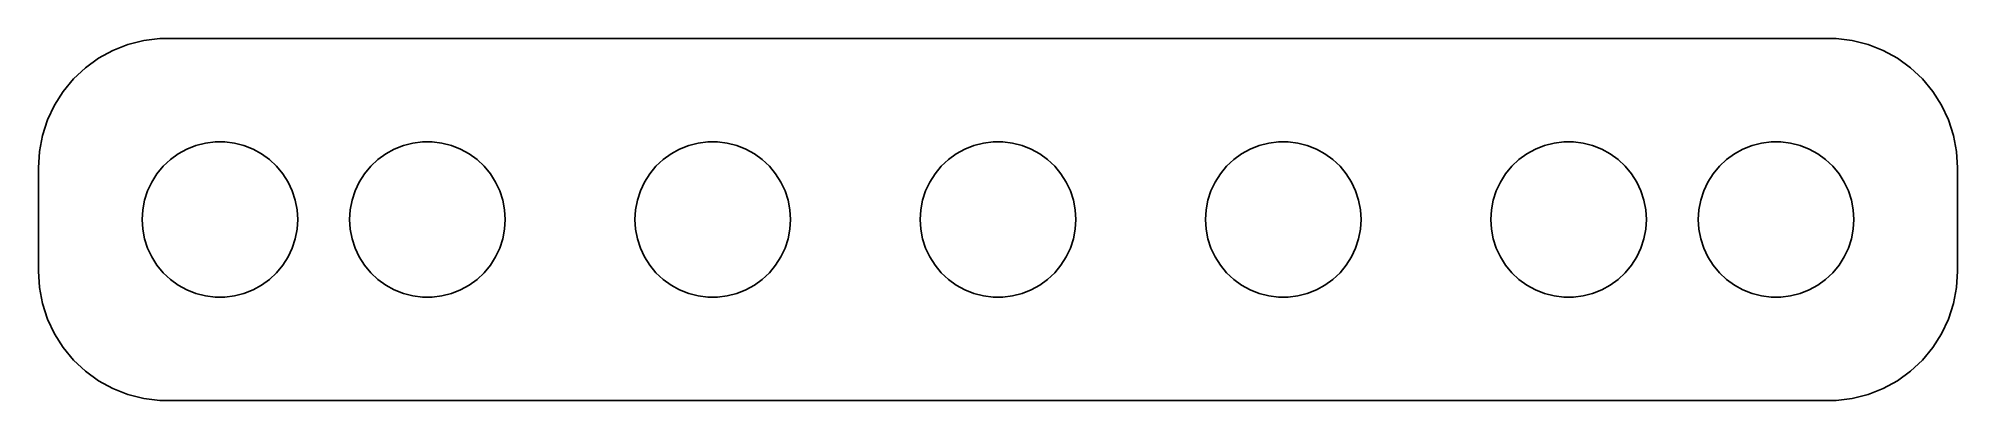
# Model space of a CAD drawing. Header units: metres. Extents: x -37 to 37, y -7 to 7.
import ezdxf

# ---------------------------------------------------------------- set-up
doc = ezdxf.new("R2010")
doc.units = ezdxf.units.M

msp = doc.modelspace()

# ---------------------------------------------------------------- linework, layer by layer
for p, q in [((-33.5451, 6.75528), (-34.1289, 6.52412)), ((-32.9369, 6.91142), (-33.5451, 6.75528)), ((-32.3139, 6.99013), (-32.9369, 6.91142)), ((32.3139, 6.99013), (-32.3139, 6.99013)), ((32.9369, 6.91142), (32.3139, 6.99013)), ((33.5451, 6.75528), (32.9369, 6.91142)), ((34.1289, 6.52412), (33.5451, 6.75528)), ((-34.6791, 6.22163), (-35.1871, 5.85255)), ((-34.1289, 6.52412), (-34.6791, 6.22163)), ((34.6791, 6.22163), (34.1289, 6.52412)), ((35.1871, 5.85255), (34.6791, 6.22163)), ((-35.6448, 5.42273), (-36.0451, 4.93892)), ((-35.1871, 5.85255), (-35.6448, 5.42273)), ((35.6448, 5.42273), (35.1871, 5.85255)), ((36.0451, 4.93892), (35.6448, 5.42273)), ((-36.0451, 4.93892), (-36.3815, 4.40877)), ((36.3815, 4.40877), (36.0451, 4.93892)), ((-36.6489, 3.84062), (-36.8429, 3.24344)), ((-36.3815, 4.40877), (-36.6489, 3.84062)), ((36.6489, 3.84062), (36.3815, 4.40877)), ((36.8429, 3.24344), (36.6489, 3.84062)), ((-36.8429, 3.24344), (-36.9606, 2.62666)), ((-30.5621, 2.94685), (-30.1884, 2.99408)), ((-30.1884, 2.99408), (-29.8116, 2.99408)), ((-29.8116, 2.99408), (-29.4379, 2.94685)), ((-22.5621, 2.94685), (-22.1884, 2.99408)), ((-22.1884, 2.99408), (-21.8116, 2.99408)), ((-21.8116, 2.99408), (-21.4379, 2.94685)), ((-11.5621, 2.94685), (-11.1884, 2.99408)), ((-11.1884, 2.99408), (-10.8116, 2.99408)), ((-10.8116, 2.99408), (-10.4379, 2.94685)), ((-0.562134, 2.94685), (-0.18837, 2.99408)), ((-0.18837, 2.99408), (0.18837, 2.99408)), ((0.18837, 2.99408), (0.562134, 2.94685)), ((10.4379, 2.94685), (10.8116, 2.99408)), ((10.8116, 2.99408), (11.1884, 2.99408)), ((11.1884, 2.99408), (11.5621, 2.94685)), ((21.4379, 2.94685), (21.8116, 2.99408)), ((21.8116, 2.99408), (22.1884, 2.99408)), ((22.1884, 2.99408), (22.5621, 2.94685)), ((29.4379, 2.94685), (29.8116, 2.99408)), ((29.8116, 2.99408), (30.1884, 2.99408)), ((30.1884, 2.99408), (30.5621, 2.94685)), ((36.9606, 2.62666), (36.8429, 3.24344)), ((-36.9606, 2.62666), (-37, 2)), ((-32.1869, 2.05363), (-31.9123, 2.31154)), ((-31.9123, 2.31154), (-31.6075, 2.53297)), ((-31.6075, 2.53297), (-31.2773, 2.71448)), ((-31.2773, 2.71448), (-30.927, 2.85316)), ((-30.927, 2.85316), (-30.5621, 2.94685)), ((-29.4379, 2.94685), (-29.0729, 2.85316)), ((-29.0729, 2.85316), (-28.7227, 2.71448)), ((-28.7227, 2.71448), (-28.3925, 2.53297)), ((-28.3925, 2.53297), (-28.0877, 2.31154)), ((-28.0877, 2.31154), (-27.8131, 2.05363)), ((-24.1869, 2.05363), (-23.9123, 2.31154)), ((-23.9123, 2.31154), (-23.6075, 2.53297)), ((-23.6075, 2.53297), (-23.2773, 2.71448)), ((-23.2773, 2.71448), (-22.927, 2.85316)), ((-22.927, 2.85316), (-22.5621, 2.94685)), ((-21.4379, 2.94685), (-21.0729, 2.85316)), ((-21.0729, 2.85316), (-20.7227, 2.71448)), ((-20.7227, 2.71448), (-20.3925, 2.53297)), ((-20.3925, 2.53297), (-20.0877, 2.31154)), ((-20.0877, 2.31154), (-19.8131, 2.05363)), ((-13.1869, 2.05363), (-12.9123, 2.31154)), ((-12.9123, 2.31154), (-12.6075, 2.53297)), ((-12.6075, 2.53297), (-12.2773, 2.71448)), ((-12.2773, 2.71448), (-11.927, 2.85316)), ((-11.927, 2.85316), (-11.5621, 2.94685)), ((-10.4379, 2.94685), (-10.0729, 2.85316)), ((-10.0729, 2.85316), (-9.72266, 2.71448)), ((-9.72266, 2.71448), (-9.39252, 2.53297)), ((-9.39252, 2.53297), (-9.08772, 2.31154)), ((-9.08772, 2.31154), (-8.81308, 2.05363)), ((-2.1869, 2.05363), (-1.91226, 2.31154)), ((-1.91226, 2.31154), (-1.60747, 2.53297)), ((-1.60747, 2.53297), (-1.27733, 2.71448)), ((-1.27733, 2.71448), (-0.927048, 2.85316)), ((-0.927048, 2.85316), (-0.562134, 2.94685)), ((0.562134, 2.94685), (0.927048, 2.85316)), ((0.927048, 2.85316), (1.27733, 2.71448)), ((1.27733, 2.71448), (1.60747, 2.53297)), ((1.60747, 2.53297), (1.91226, 2.31154)), ((1.91226, 2.31154), (2.1869, 2.05363)), ((8.81308, 2.05363), (9.08772, 2.31154)), ((9.08772, 2.31154), (9.39252, 2.53297)), ((9.39252, 2.53297), (9.72266, 2.71448)), ((9.72266, 2.71448), (10.0729, 2.85316)), ((10.0729, 2.85316), (10.4379, 2.94685)), ((11.5621, 2.94685), (11.927, 2.85316)), ((11.927, 2.85316), (12.2773, 2.71448)), ((12.2773, 2.71448), (12.6075, 2.53297)), ((12.6075, 2.53297), (12.9123, 2.31154)), ((12.9123, 2.31154), (13.1869, 2.05363)), ((19.8131, 2.05363), (20.0877, 2.31154)), ((20.0877, 2.31154), (20.3925, 2.53297)), ((20.3925, 2.53297), (20.7227, 2.71448)), ((20.7227, 2.71448), (21.0729, 2.85316)), ((21.0729, 2.85316), (21.4379, 2.94685)), ((22.5621, 2.94685), (22.927, 2.85316)), ((22.927, 2.85316), (23.2773, 2.71448)), ((23.2773, 2.71448), (23.6075, 2.53297)), ((23.6075, 2.53297), (23.9123, 2.31154)), ((23.9123, 2.31154), (24.1869, 2.05363)), ((27.8131, 2.05363), (28.0877, 2.31154)), ((28.0877, 2.31154), (28.3925, 2.53297)), ((28.3925, 2.53297), (28.7227, 2.71448)), ((28.7227, 2.71448), (29.0729, 2.85316)), ((29.0729, 2.85316), (29.4379, 2.94685)), ((30.5621, 2.94685), (30.927, 2.85316)), ((30.927, 2.85316), (31.2773, 2.71448)), ((31.2773, 2.71448), (31.6075, 2.53297)), ((31.6075, 2.53297), (31.9123, 2.31154)), ((31.9123, 2.31154), (32.1869, 2.05363)), ((37, 2), (36.9606, 2.62666)), ((-37, 2), (-37, -2)), ((-32.6289, 1.44525), (-32.427, 1.76335)), ((-32.427, 1.76335), (-32.1869, 2.05363)), ((-27.8131, 2.05363), (-27.5729, 1.76335)), ((-27.5729, 1.76335), (-27.3711, 1.44525)), ((-24.6289, 1.44525), (-24.427, 1.76335)), ((-24.427, 1.76335), (-24.1869, 2.05363)), ((-19.8131, 2.05363), (-19.5729, 1.76335)), ((-19.5729, 1.76335), (-19.3711, 1.44525)), ((-13.6289, 1.44525), (-13.427, 1.76335)), ((-13.427, 1.76335), (-13.1869, 2.05363)), ((-8.81308, 2.05363), (-8.57294, 1.76335)), ((-8.57294, 1.76335), (-8.37108, 1.44525)), ((-2.62891, 1.44525), (-2.42705, 1.76335)), ((-2.42705, 1.76335), (-2.1869, 2.05363)), ((2.1869, 2.05363), (2.42705, 1.76335)), ((2.42705, 1.76335), (2.62891, 1.44525)), ((8.37108, 1.44525), (8.57294, 1.76335)), ((8.57294, 1.76335), (8.81308, 2.05363)), ((13.1869, 2.05363), (13.427, 1.76335)), ((13.427, 1.76335), (13.6289, 1.44525)), ((19.3711, 1.44525), (19.5729, 1.76335)), ((19.5729, 1.76335), (19.8131, 2.05363)), ((24.1869, 2.05363), (24.427, 1.76335)), ((24.427, 1.76335), (24.6289, 1.44525)), ((27.3711, 1.44525), (27.5729, 1.76335)), ((27.5729, 1.76335), (27.8131, 2.05363)), ((32.1869, 2.05363), (32.427, 1.76335)), ((32.427, 1.76335), (32.6289, 1.44525)), ((37, -2), (37, 2)), ((-32.9763, 0.375992), (-32.9057, 0.746063)), ((-32.9057, 0.746063), (-32.7893, 1.10437)), ((-32.7893, 1.10437), (-32.6289, 1.44525)), ((-27.3711, 1.44525), (-27.2107, 1.10437)), ((-27.2107, 1.10437), (-27.0942, 0.746063)), ((-27.0942, 0.746063), (-27.0237, 0.375992)), ((-24.9763, 0.375992), (-24.9057, 0.746063)), ((-24.9057, 0.746063), (-24.7893, 1.10437)), ((-24.7893, 1.10437), (-24.6289, 1.44525)), ((-19.3711, 1.44525), (-19.2107, 1.10437)), ((-19.2107, 1.10437), (-19.0942, 0.746063)), ((-19.0942, 0.746063), (-19.0237, 0.375992)), ((-13.9763, 0.375992), (-13.9057, 0.746063)), ((-13.9057, 0.746063), (-13.7893, 1.10437)), ((-13.7893, 1.10437), (-13.6289, 1.44525)), ((-8.37108, 1.44525), (-8.21066, 1.10437)), ((-8.21066, 1.10437), (-8.09424, 0.746063)), ((-8.09424, 0.746063), (-8.02365, 0.375992)), ((-2.97633, 0.375992), (-2.90575, 0.746063)), ((-2.90575, 0.746063), (-2.78932, 1.10437)), ((-2.78932, 1.10437), (-2.62891, 1.44525)), ((2.62891, 1.44525), (2.78932, 1.10437)), ((2.78932, 1.10437), (2.90575, 0.746063)), ((2.90575, 0.746063), (2.97633, 0.375992)), ((8.02365, 0.375992), (8.09424, 0.746063)), ((8.09424, 0.746063), (8.21066, 1.10437)), ((8.21066, 1.10437), (8.37108, 1.44525)), ((13.6289, 1.44525), (13.7893, 1.10437)), ((13.7893, 1.10437), (13.9057, 0.746063)), ((13.9057, 0.746063), (13.9763, 0.375992)), ((19.0237, 0.375992), (19.0942, 0.746063)), ((19.0942, 0.746063), (19.2107, 1.10437)), ((19.2107, 1.10437), (19.3711, 1.44525)), ((24.6289, 1.44525), (24.7893, 1.10437)), ((24.7893, 1.10437), (24.9057, 0.746063)), ((24.9057, 0.746063), (24.9763, 0.375992)), ((27.0237, 0.375992), (27.0942, 0.746063)), ((27.0942, 0.746063), (27.2107, 1.10437)), ((27.2107, 1.10437), (27.3711, 1.44525)), ((32.6289, 1.44525), (32.7893, 1.10437)), ((32.7893, 1.10437), (32.9057, 0.746063)), ((32.9057, 0.746063), (32.9763, 0.375992)), ((-33, 0), (-32.9763, 0.375992)), ((-32.9763, -0.375992), (-33, 0)), ((-27.0237, 0.375992), (-27, 0)), ((-27, 0), (-27.0237, -0.375992)), ((-25, 0), (-24.9763, 0.375992)), ((-24.9763, -0.375992), (-25, 0)), ((-19.0237, 0.375992), (-19, 0)), ((-19, 0), (-19.0237, -0.375992)), ((-14, 0), (-13.9763, 0.375992)), ((-13.9763, -0.375992), (-14, 0)), ((-8.02365, 0.375992), (-8, 0)), ((-8, 0), (-8.02365, -0.375992)), ((-3, 0), (-2.97633, 0.375992)), ((-2.97633, -0.375992), (-3, 0)), ((2.97633, 0.375992), (3, 0)), ((3, 0), (2.97633, -0.375992)), ((8, 0), (8.02365, 0.375992)), ((8.02365, -0.375992), (8, 0)), ((13.9763, 0.375992), (14, 0)), ((14, 0), (13.9763, -0.375992)), ((19, 0), (19.0237, 0.375992)), ((19.0237, -0.375992), (19, 0)), ((24.9763, 0.375992), (25, 0)), ((25, 0), (24.9763, -0.375992)), ((27, 0), (27.0237, 0.375992)), ((27.0237, -0.375992), (27, 0)), ((32.9763, 0.375992), (33, 0)), ((33, 0), (32.9763, -0.375992)), ((-32.9057, -0.746063), (-32.9763, -0.375992)), ((-27.0237, -0.375992), (-27.0942, -0.746063)), ((-24.9057, -0.746063), (-24.9763, -0.375992)), ((-19.0237, -0.375992), (-19.0942, -0.746063)), ((-13.9057, -0.746063), (-13.9763, -0.375992)), ((-8.02365, -0.375992), (-8.09424, -0.746063)), ((-2.90575, -0.746063), (-2.97633, -0.375992)), ((2.97633, -0.375992), (2.90575, -0.746063)), ((8.09424, -0.746063), (8.02365, -0.375992)), ((13.9763, -0.375992), (13.9057, -0.746063)), ((19.0942, -0.746063), (19.0237, -0.375992)), ((24.9763, -0.375992), (24.9057, -0.746063)), ((27.0942, -0.746063), (27.0237, -0.375992)), ((32.9763, -0.375992), (32.9057, -0.746063)), ((-32.7893, -1.10437), (-32.9057, -0.746063)), ((-32.6289, -1.44525), (-32.7893, -1.10437)), ((-32.427, -1.76335), (-32.6289, -1.44525)), ((-27.3711, -1.44525), (-27.5729, -1.76335)), ((-27.2107, -1.10437), (-27.3711, -1.44525)), ((-27.0942, -0.746063), (-27.2107, -1.10437)), ((-24.7893, -1.10437), (-24.9057, -0.746063)), ((-24.6289, -1.44525), (-24.7893, -1.10437)), ((-24.427, -1.76335), (-24.6289, -1.44525)), ((-19.3711, -1.44525), (-19.5729, -1.76335)), ((-19.2107, -1.10437), (-19.3711, -1.44525)), ((-19.0942, -0.746063), (-19.2107, -1.10437)), ((-13.7893, -1.10437), (-13.9057, -0.746063)), ((-13.6289, -1.44525), (-13.7893, -1.10437)), ((-13.427, -1.76335), (-13.6289, -1.44525)), ((-8.37108, -1.44525), (-8.57294, -1.76335)), ((-8.21066, -1.10437), (-8.37108, -1.44525)), ((-8.09424, -0.746063), (-8.21066, -1.10437)), ((-2.78932, -1.10437), (-2.90575, -0.746063)), ((-2.62891, -1.44525), (-2.78932, -1.10437)), ((-2.42705, -1.76335), (-2.62891, -1.44525)), ((2.62891, -1.44525), (2.42705, -1.76335)), ((2.78932, -1.10437), (2.62891, -1.44525)), ((2.90575, -0.746063), (2.78932, -1.10437)), ((8.21066, -1.10437), (8.09424, -0.746063)), ((8.37108, -1.44525), (8.21066, -1.10437)), ((8.57294, -1.76335), (8.37108, -1.44525)), ((13.6289, -1.44525), (13.427, -1.76335)), ((13.7893, -1.10437), (13.6289, -1.44525)), ((13.9057, -0.746063), (13.7893, -1.10437)), ((19.2107, -1.10437), (19.0942, -0.746063)), ((19.3711, -1.44525), (19.2107, -1.10437)), ((19.5729, -1.76335), (19.3711, -1.44525)), ((24.6289, -1.44525), (24.427, -1.76335)), ((24.7893, -1.10437), (24.6289, -1.44525)), ((24.9057, -0.746063), (24.7893, -1.10437)), ((27.2107, -1.10437), (27.0942, -0.746063)), ((27.3711, -1.44525), (27.2107, -1.10437)), ((27.5729, -1.76335), (27.3711, -1.44525)), ((32.6289, -1.44525), (32.427, -1.76335)), ((32.7893, -1.10437), (32.6289, -1.44525)), ((32.9057, -0.746063), (32.7893, -1.10437)), ((-37, -2), (-36.9606, -2.62666)), ((-32.1869, -2.05363), (-32.427, -1.76335)), ((-31.9123, -2.31154), (-32.1869, -2.05363)), ((-27.8131, -2.05363), (-28.0877, -2.31154)), ((-27.5729, -1.76335), (-27.8131, -2.05363)), ((-24.1869, -2.05363), (-24.427, -1.76335)), ((-23.9123, -2.31154), (-24.1869, -2.05363)), ((-19.8131, -2.05363), (-20.0877, -2.31154)), ((-19.5729, -1.76335), (-19.8131, -2.05363)), ((-13.1869, -2.05363), (-13.427, -1.76335)), ((-12.9123, -2.31154), (-13.1869, -2.05363)), ((-8.81308, -2.05363), (-9.08772, -2.31154)), ((-8.57294, -1.76335), (-8.81308, -2.05363)), ((-2.1869, -2.05363), (-2.42705, -1.76335)), ((-1.91226, -2.31154), (-2.1869, -2.05363)), ((2.1869, -2.05363), (1.91226, -2.31154)), ((2.42705, -1.76335), (2.1869, -2.05363)), ((8.81308, -2.05363), (8.57294, -1.76335)), ((9.08772, -2.31154), (8.81308, -2.05363)), ((13.1869, -2.05363), (12.9123, -2.31154)), ((13.427, -1.76335), (13.1869, -2.05363)), ((19.8131, -2.05363), (19.5729, -1.76335)), ((20.0877, -2.31154), (19.8131, -2.05363)), ((24.1869, -2.05363), (23.9123, -2.31154)), ((24.427, -1.76335), (24.1869, -2.05363)), ((27.8131, -2.05363), (27.5729, -1.76335)), ((28.0877, -2.31154), (27.8131, -2.05363)), ((32.1869, -2.05363), (31.9123, -2.31154)), ((32.427, -1.76335), (32.1869, -2.05363)), ((36.9606, -2.62666), (37, -2)), ((-36.9606, -2.62666), (-36.8429, -3.24344)), ((-31.6075, -2.53297), (-31.9123, -2.31154)), ((-31.2773, -2.71448), (-31.6075, -2.53297)), ((-30.927, -2.85316), (-31.2773, -2.71448)), ((-30.5621, -2.94685), (-30.927, -2.85316)), ((-30.1884, -2.99408), (-30.5621, -2.94685)), ((-29.4379, -2.94685), (-29.8116, -2.99408)), ((-29.0729, -2.85316), (-29.4379, -2.94685)), ((-28.7227, -2.71448), (-29.0729, -2.85316)), ((-28.3925, -2.53297), (-28.7227, -2.71448)), ((-28.0877, -2.31154), (-28.3925, -2.53297)), ((-23.6075, -2.53297), (-23.9123, -2.31154)), ((-23.2773, -2.71448), (-23.6075, -2.53297)), ((-22.927, -2.85316), (-23.2773, -2.71448)), ((-22.5621, -2.94685), (-22.927, -2.85316)), ((-22.1884, -2.99408), (-22.5621, -2.94685)), ((-21.4379, -2.94685), (-21.8116, -2.99408)), ((-21.0729, -2.85316), (-21.4379, -2.94685)), ((-20.7227, -2.71448), (-21.0729, -2.85316)), ((-20.3925, -2.53297), (-20.7227, -2.71448)), ((-20.0877, -2.31154), (-20.3925, -2.53297)), ((-12.6075, -2.53297), (-12.9123, -2.31154)), ((-12.2773, -2.71448), (-12.6075, -2.53297)), ((-11.927, -2.85316), (-12.2773, -2.71448)), ((-11.5621, -2.94685), (-11.927, -2.85316)), ((-11.1884, -2.99408), (-11.5621, -2.94685)), ((-10.4379, -2.94685), (-10.8116, -2.99408)), ((-10.0729, -2.85316), (-10.4379, -2.94685)), ((-9.72266, -2.71448), (-10.0729, -2.85316)), ((-9.39252, -2.53297), (-9.72266, -2.71448)), ((-9.08772, -2.31154), (-9.39252, -2.53297)), ((-1.60747, -2.53297), (-1.91226, -2.31154)), ((-1.27733, -2.71448), (-1.60747, -2.53297)), ((-0.927048, -2.85316), (-1.27733, -2.71448)), ((-0.562134, -2.94685), (-0.927048, -2.85316)), ((-0.18837, -2.99408), (-0.562134, -2.94685)), ((0.562134, -2.94685), (0.18837, -2.99408)), ((0.927048, -2.85316), (0.562134, -2.94685)), ((1.27733, -2.71448), (0.927048, -2.85316)), ((1.60747, -2.53297), (1.27733, -2.71448)), ((1.91226, -2.31154), (1.60747, -2.53297)), ((9.39252, -2.53297), (9.08772, -2.31154)), ((9.72266, -2.71448), (9.39252, -2.53297)), ((10.0729, -2.85316), (9.72266, -2.71448)), ((10.4379, -2.94685), (10.0729, -2.85316)), ((10.8116, -2.99408), (10.4379, -2.94685)), ((11.5621, -2.94685), (11.1884, -2.99408)), ((11.927, -2.85316), (11.5621, -2.94685)), ((12.2773, -2.71448), (11.927, -2.85316)), ((12.6075, -2.53297), (12.2773, -2.71448)), ((12.9123, -2.31154), (12.6075, -2.53297)), ((20.3925, -2.53297), (20.0877, -2.31154)), ((20.7227, -2.71448), (20.3925, -2.53297)), ((21.0729, -2.85316), (20.7227, -2.71448)), ((21.4379, -2.94685), (21.0729, -2.85316)), ((21.8116, -2.99408), (21.4379, -2.94685)), ((22.5621, -2.94685), (22.1884, -2.99408)), ((22.927, -2.85316), (22.5621, -2.94685)), ((23.2773, -2.71448), (22.927, -2.85316)), ((23.6075, -2.53297), (23.2773, -2.71448)), ((23.9123, -2.31154), (23.6075, -2.53297)), ((28.3925, -2.53297), (28.0877, -2.31154)), ((28.7227, -2.71448), (28.3925, -2.53297)), ((29.0729, -2.85316), (28.7227, -2.71448)), ((29.4379, -2.94685), (29.0729, -2.85316)), ((29.8116, -2.99408), (29.4379, -2.94685)), ((30.5621, -2.94685), (30.1884, -2.99408)), ((30.927, -2.85316), (30.5621, -2.94685)), ((31.2773, -2.71448), (30.927, -2.85316)), ((31.6075, -2.53297), (31.2773, -2.71448)), ((31.9123, -2.31154), (31.6075, -2.53297)), ((36.8429, -3.24344), (36.9606, -2.62666)), ((-36.8429, -3.24344), (-36.6489, -3.84062)), ((-29.8116, -2.99408), (-30.1884, -2.99408)), ((-21.8116, -2.99408), (-22.1884, -2.99408)), ((-10.8116, -2.99408), (-11.1884, -2.99408)), ((0.18837, -2.99408), (-0.18837, -2.99408)), ((11.1884, -2.99408), (10.8116, -2.99408)), ((22.1884, -2.99408), (21.8116, -2.99408)), ((30.1884, -2.99408), (29.8116, -2.99408)), ((36.6489, -3.84062), (36.8429, -3.24344)), ((-36.6489, -3.84062), (-36.3815, -4.40877)), ((-36.3815, -4.40877), (-36.0451, -4.93892)), ((36.0451, -4.93892), (36.3815, -4.40877)), ((36.3815, -4.40877), (36.6489, -3.84062)), ((-36.0451, -4.93892), (-35.6448, -5.42273)), ((35.6448, -5.42273), (36.0451, -4.93892)), ((-35.6448, -5.42273), (-35.1871, -5.85255)), ((-35.1871, -5.85255), (-34.6791, -6.22163)), ((34.6791, -6.22163), (35.1871, -5.85255)), ((35.1871, -5.85255), (35.6448, -5.42273)), ((-34.6791, -6.22163), (-34.1289, -6.52412)), ((-34.1289, -6.52412), (-33.5451, -6.75528)), ((33.5451, -6.75528), (34.1289, -6.52412)), ((34.1289, -6.52412), (34.6791, -6.22163)), ((-33.5451, -6.75528), (-32.9369, -6.91142)), ((-32.9369, -6.91142), (-32.3139, -6.99013)), ((-32.3139, -6.99013), (32.3139, -6.99013)), ((32.3139, -6.99013), (32.9369, -6.91142)), ((32.9369, -6.91142), (33.5451, -6.75528))]:
    msp.add_line(p, q)

doc.saveas('drawing.dxf')
